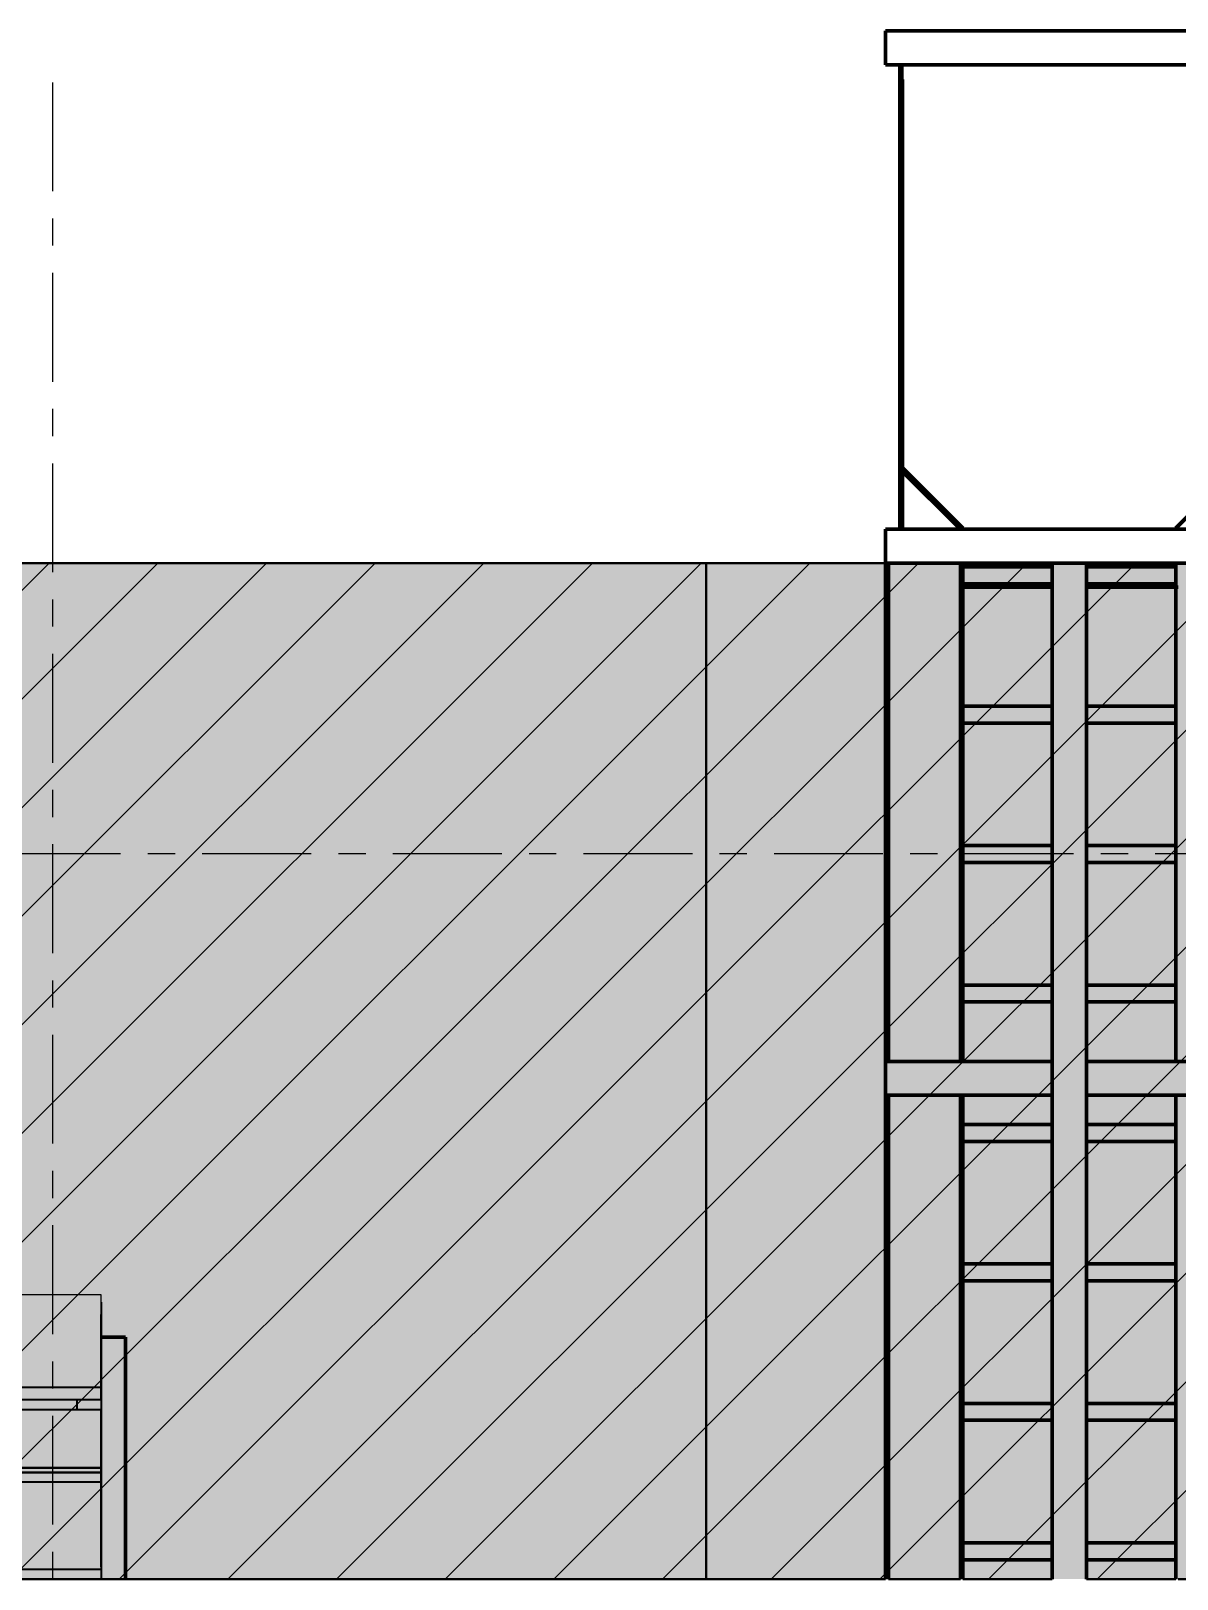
# Model space of a CAD drawing. Header units: millimetres. Extents: x -25371 to 2282244, y -90657 to 147824.
# Drawn here: x 1711994 to 1714361, y 2027 to 5227 of the extents above; entities that cross this region are included whole.
import ezdxf
from ezdxf.enums import TextEntityAlignment as Align

# ---------------------------------------------------------------- set-up
doc = ezdxf.new("R2010")
doc.units = ezdxf.units.MM
doc.set_wipeout_variables(frame=1)
doc.linetypes.add('CENTER', pattern=[50.8, 31.75, -6.35, 6.35, -6.35])
doc.linetypes.add('TA_GL_000.90000', pattern=[2.475, 0.9, -0.225, 0.225, -0.225, 0.9])
for name, color, linetype in [('000 - 0_SYM_DWG_GRIDLINE_MAIN_COLOR_251', 7, 'Continuous'), ('000 - 0_SYM_DWG_SLOPE-SYM_TEXT_COLOR_3', 7, 'Continuous'), ('000 - CONCRETE_COL_HATCH_', 7, 'Continuous'), ('000 - GRID', 7, 'CENTER')]:
    doc.layers.add(name, color=color, linetype=linetype)
for name, color, linetype, lineweight in [('A-DETL', 7, 'Continuous', 70), ('A-GENM', 7, 'Continuous', 35), ('A-GLAZ-CURT', 7, 'Continuous', 35), ('S-BEAM', 7, 'Continuous', 35)]:
    doc.layers.add(name, color=color, linetype=linetype, lineweight=lineweight)
doc.styles.add('Arial', font='arial.ttf', dxfattribs={"height": 300})
doc.styles.add('TA', font='', dxfattribs={"height": 4.5})
doc.styles.get('TA').set_extended_font_data('Cordia New')

# ---------------------------------------------------------------- blocks, each defined once
blk = doc.blocks.new('*U2261')
at = {"layer": '000 - 0_SYM_DWG_GRIDLINE_MAIN_COLOR_251', "color": 7, "linetype": 'ByBlock', "ltscale": 5}
blk.add_line((20, 0), (-529.286, 0), dxfattribs=at)
at = {"color": 7, "style": 'TA', "flags": 1}
blk.add_attdef('LOCATION', (6, -6), '', height=4.5, rotation=270, dxfattribs=at)
blk = doc.blocks.new('*U459')
at = {"layer": '000 - 0_SYM_DWG_GRIDLINE_MAIN_COLOR_251', "color": 7, "linetype": 'ByBlock', "ltscale": 5}
blk.add_line((20, 0), (-181.5, 0), dxfattribs=at)
at = {"layer": '000 - 0_SYM_DWG_GRIDLINE_MAIN_COLOR_251', "color": 7}
blk.add_point((-161.5, 0), dxfattribs=at)
at = {"color": 7, "style": 'TA', "flags": 1}
blk.add_attdef('LOCATION', (6, -6), '', height=4.5, rotation=270, dxfattribs=at)
at = {"layer": '000 - 0_SYM_DWG_SLOPE-SYM_TEXT_COLOR_3', "color": 7, "style": 'Arial'}
blk.add_attdef('GRID-HEAD', text='', height=4, rotation=90, dxfattribs=at).set_placement((40, 0), align=Align.MIDDLE_CENTER)
blk = doc.blocks.new('C-1-VS01_REV00_20260615-141331_ELEVATION_2_DIMS')
at = {"layer": '000 - GRID', "color": 7, "linetype": 'TA_GL_000.90000', "xscale": 50.00000000000004, "yscale": 50.00000000000004, "zscale": 50.00000000000004}
for name, p, rotation in [('*U459', (3300, 100625), 270), ('*U2261', (-9960, 108700), 180), ('*U2261', (-9960, 108100), 180)]:
    blk.add_blockref(name, p, dxfattribs=dict(at, rotation=rotation))
blk = doc.blocks.new('DPA_GM-Cage Ladder - H4800 with Protection Ring-5065257-VS01 - ELEVATION 2')
at = {"layer": 'A-DETL', "color": 7}
for p, q in [((-3796.6, 109800), (-3796.6, 109730)), ((-3796.6, 109800), (-3036.6, 109800)), ((-3791.4, 109800), (-3764.1, 109800)), ((-3761.6, 109800), (-3766.6, 109800)), ((-3036.6, 109730), (-3796.6, 109730)), ((-3764.1, 109730), (-3791.4, 109730)), ((-3766.6, 109700), (-3766.6, 109730.5)), ((-3766.6, 109700), (-3766.6, 109730)), ((-3766.6, 108895), (-3766.6, 109700)), ((-3766.6, 108770), (-3766.6, 109700)), ((-3761.6, 108897.1), (-3761.6, 109700)), ((-3761.6, 109700), (-3761.6, 108897.1)), ((-3636.6, 108772.1), (-3761.6, 108897.1)), ((-3071.6, 108897.1), (-3196.6, 108772.1)), ((-3766.6, 108895), (-3641.6, 108770)), ((-3761.6, 108770), (-3761.6, 108890)), ((-3796.6, 108770), (-3796.6, 108700)), ((-3796.6, 108770), (-3036.6, 108770)), ((-3791.4, 108770), (-3641.6, 108770)), ((-3766.6, 108770), (-3641.6, 108770)), ((-3636.6, 108770), (-3636.6, 108772.1)), ((-3196.6, 108772.1), (-3196.6, 108770)), ((-3036.6, 108700), (-3796.6, 108700)), ((-3796.6, 108700), (-3796.6, 106600)), ((-3796.6, 108700), (-3794.9, 108700)), ((-3794.9, 108700), (-3789.9, 108700)), ((-3791.6, 108700), (-3789.9, 108700)), ((-3641.6, 108700), (-3791.4, 108700)), ((-3789.9, 108700), (-3789.9, 107670)), ((-3789.9, 107670), (-3789.9, 108700)), ((-3641.6, 108700), (-3766.6, 108700)), ((-3641.6, 108700), (-3689.1, 108700)), ((-3641.6, 108700), (-3641.6, 108650)), ((-3641.6, 108700), (-3641.6, 108650)), ((-3641.6, 108700), (-3636.6, 108700)), ((-3641.6, 108700), (-3641.6, 107670)), ((-3636.6, 108650), (-3636.6, 108700)), ((-3636.6, 108650), (-3636.6, 108700)), ((-3636.6, 108700), (-3196.6, 108700)), ((-3636.6, 108700), (-3636.6, 108650)), ((-3636.6, 107670), (-3636.6, 108700)), ((-3452.1, 108692.5), (-3636.6, 108692.5)), ((-3636.6, 108675), (-3636.6, 108691.9)), ((-3636.6, 108658.1), (-3636.6, 108675)), ((-3452.1, 108700), (-3381.1, 108700)), ((-3452.1, 106600), (-3452.1, 108700)), ((-3196.6, 108692.5), (-3381.2, 108692.5)), ((-3381.1, 108700), (-3381.1, 106600)), ((-3196.6, 108700), (-3196.6, 108650)), ((-3196.6, 108700), (-3196.6, 108650)), ((-3196.6, 108650), (-3196.6, 108700)), ((-3196.6, 108700), (-3191.6, 108700)), ((-3196.6, 108700), (-3196.6, 107670)), ((-3196.6, 108691.9), (-3196.6, 108675)), ((-3196.6, 108675), (-3196.6, 108658.1)), ((-3641.6, 108650), (-3636.6, 108650)), ((-3636.6, 108657.5), (-3452.1, 108657.5)), ((-3452.1, 108650), (-3636.6, 108650)), ((-3381.1, 108657.5), (-3196.6, 108657.5)), ((-3196.6, 108650), (-3381.1, 108650)), ((-3196.6, 108650), (-3191.6, 108650)), ((-3452.1, 108404.3), (-3636.6, 108404.3)), ((-3636.6, 108386.8), (-3636.6, 108403.7)), ((-3636.6, 108369.9), (-3636.6, 108386.8)), ((-3196.6, 108404.3), (-3381.1, 108404.3)), ((-3196.6, 108403.7), (-3196.6, 108386.8)), ((-3196.6, 108386.8), (-3196.6, 108369.9)), ((-3636.6, 108369.3), (-3452.1, 108369.3)), ((-3381.1, 108369.3), (-3196.6, 108369.3)), ((-3452.1, 108116), (-3636.6, 108116)), ((-3636.6, 108098.5), (-3636.6, 108115.4)), ((-3636.6, 108081.6), (-3636.6, 108098.5)), ((-3196.6, 108116), (-3381.1, 108116)), ((-3196.6, 108115.4), (-3196.6, 108098.5)), ((-3196.6, 108098.5), (-3196.6, 108081.6)), ((-3636.6, 108081), (-3452.1, 108081)), ((-3381.1, 108081), (-3196.6, 108081)), ((-3452.1, 107827.8), (-3636.6, 107827.8)), ((-3636.6, 107810.3), (-3636.6, 107827.2)), ((-3636.6, 107793.4), (-3636.6, 107810.3)), ((-3196.6, 107827.8), (-3381.1, 107827.8)), ((-3196.6, 107827.2), (-3196.6, 107810.3)), ((-3196.6, 107810.3), (-3196.6, 107793.4)), ((-3636.6, 107792.8), (-3452.1, 107792.8)), ((-3381.1, 107792.8), (-3196.6, 107792.8)), ((-3796.6, 107670), (-3796.6, 107600)), ((-3793, 107670), (-3452.2, 107670)), ((-3790.8, 107670), (-3641.6, 107670)), ((-3766.6, 107670), (-3641.6, 107670)), ((-3381, 107670), (-3040.2, 107670)), ((-3452.2, 107600), (-3793, 107600)), ((-3641.6, 107600), (-3790.8, 107600)), ((-3789.9, 107600), (-3789.9, 106600)), ((-3789.9, 106600), (-3789.9, 107600)), ((-3641.6, 107600), (-3766.6, 107600)), ((-3641.6, 107600), (-3641.6, 106600)), ((-3636.6, 106600), (-3636.6, 107600)), ((-3040.2, 107600), (-3381, 107600)), ((-3196.6, 107600), (-3196.6, 106600)), ((-3452.1, 107539.6), (-3636.6, 107539.6)), ((-3636.6, 107522.1), (-3636.6, 107539)), ((-3636.6, 107505.2), (-3636.6, 107522.1)), ((-3196.6, 107539.6), (-3381.1, 107539.6)), ((-3196.6, 107539), (-3196.6, 107522.1)), ((-3196.6, 107522.1), (-3196.6, 107505.2)), ((-3636.6, 107504.6), (-3452.1, 107504.6)), ((-3381.1, 107504.6), (-3196.6, 107504.6)), ((-3452.1, 107251.3), (-3636.6, 107251.3)), ((-3636.6, 107233.8), (-3636.6, 107250.7)), ((-3636.6, 107216.9), (-3636.6, 107233.8)), ((-3196.6, 107251.3), (-3381.1, 107251.3)), ((-3196.6, 107250.7), (-3196.6, 107233.8)), ((-3196.6, 107233.8), (-3196.6, 107216.9)), ((-3636.6, 107216.3), (-3452.1, 107216.3)), ((-3381.1, 107216.3), (-3196.6, 107216.3)), ((-3452.1, 106963.1), (-3636.6, 106963.1)), ((-3636.6, 106945.6), (-3636.6, 106962.5)), ((-3636.6, 106928.7), (-3636.6, 106945.6)), ((-3196.6, 106963.1), (-3381.1, 106963.1)), ((-3196.6, 106962.5), (-3196.6, 106945.6)), ((-3196.6, 106945.6), (-3196.6, 106928.7)), ((-3636.6, 106928.1), (-3452.1, 106928.1)), ((-3381.1, 106928.1), (-3196.6, 106928.1)), ((-3452.1, 106674.9), (-3636.6, 106674.9)), ((-3636.6, 106657.4), (-3636.6, 106674.3)), ((-3636.6, 106640.4), (-3636.6, 106657.4)), ((-3196.6, 106674.9), (-3381.1, 106674.9)), ((-3196.6, 106674.3), (-3196.6, 106657.4)), ((-3196.6, 106657.4), (-3196.6, 106640.4)), ((-3636.6, 106639.9), (-3452.1, 106639.9)), ((-3381.1, 106639.9), (-3196.6, 106639.9))]:
    blk.add_line(p, q, dxfattribs=at)
at = {"layer": 'A-GENM', "color": 7}
for p, q in [((-3769.1, 109800), (-3796.6, 109800)), ((-3041.6, 109800), (-3791.6, 109800)), ((-3764.1, 109800), (-3769.1, 109800)), ((-3796.6, 109730), (-3769.1, 109730)), ((-3791.6, 109730), (-3041.6, 109730)), ((-3769.1, 109730), (-3764.1, 109730)), ((-3766.6, 109730.5), (-3766.6, 109700)), ((-3766.6, 109730), (-3766.6, 109700)), ((-3761.6, 109700), (-3761.6, 109730.5)), ((-3761.6, 109730.5), (-3761.6, 109700)), ((-3761.6, 109700), (-3761.6, 109730)), ((-3761.6, 109730), (-3761.6, 109700)), ((-3766.6, 108770), (-3766.6, 109700)), ((-3766.6, 109700), (-3766.6, 108895)), ((-3761.6, 109700), (-3761.6, 108897.1)), ((-3761.6, 108897.1), (-3761.6, 109700)), ((-3761.6, 108897.1), (-3636.6, 108772.1)), ((-3196.6, 108772.1), (-3071.6, 108897.1)), ((-3641.6, 108770), (-3766.6, 108895)), ((-3761.6, 108890), (-3761.6, 108770)), ((-3766.6, 108770), (-3796.6, 108770)), ((-3041.6, 108770), (-3791.6, 108770)), ((-3641.6, 108770), (-3766.6, 108770)), ((-3761.6, 108770), (-3766.6, 108770)), ((-3646.6, 108770), (-3761.6, 108770)), ((-3641.6, 108770), (-3646.6, 108770)), ((-3636.6, 108772.1), (-3636.6, 108770)), ((-3196.6, 108770), (-3196.6, 108772.1)), ((-3794.9, 108700), (-3796.6, 108700)), ((-3796.3, 108700), (-3766.6, 108700)), ((-3789.9, 108700), (-3794.9, 108700)), ((-3794.9, 107670), (-3794.9, 108700)), ((-3794.9, 106600), (-3794.9, 108700)), ((-3791.6, 108700), (-3061, 108700)), ((-3789.9, 108700), (-3791.6, 108700)), ((-3766.6, 108700), (-3641.6, 108700)), ((-3766.6, 108700), (-3761.6, 108700)), ((-3761.6, 108700), (-3646.6, 108700)), ((-3689.1, 108700), (-3641.6, 108700)), ((-3646.6, 108700), (-3641.6, 108700)), ((-3641.6, 108650), (-3641.6, 108700)), ((-3641.6, 107670), (-3641.6, 108700)), ((-3636.6, 108700), (-3636.6, 108650)), ((-3196.6, 108700), (-3636.6, 108700)), ((-3636.6, 107670), (-3636.6, 108700)), ((-3636.6, 108691.9), (-3636.6, 108675)), ((-3636.6, 108675), (-3636.6, 108658.1)), ((-3381.6, 108700), (-3451.6, 108700)), ((-3196.6, 108650), (-3196.6, 108700)), ((-3196.6, 108700), (-3196.6, 107670)), ((-3196.6, 108675), (-3196.6, 108691.9)), ((-3196.6, 108658.1), (-3196.6, 108675)), ((-3636.6, 108403.7), (-3636.6, 108386.8)), ((-3636.6, 108386.8), (-3636.6, 108369.9)), ((-3196.6, 108386.8), (-3196.6, 108403.7)), ((-3196.6, 108369.9), (-3196.6, 108386.8)), ((-3636.6, 108115.4), (-3636.6, 108098.5)), ((-3636.6, 108098.5), (-3636.6, 108081.6)), ((-3196.6, 108098.5), (-3196.6, 108115.4)), ((-3196.6, 108081.6), (-3196.6, 108098.5)), ((-3636.6, 107827.2), (-3636.6, 107810.3)), ((-3636.6, 107810.3), (-3636.6, 107793.4)), ((-3196.6, 107810.3), (-3196.6, 107827.2)), ((-3196.6, 107793.4), (-3196.6, 107810.3)), ((-3766.6, 107670), (-3791.2, 107670)), ((-3452.2, 107670), (-3789.9, 107670)), ((-3641.6, 107670), (-3766.6, 107670)), ((-3761.6, 107670), (-3766.6, 107670)), ((-3646.6, 107670), (-3761.6, 107670)), ((-3641.6, 107670), (-3646.6, 107670)), ((-3061, 107670), (-3381, 107670)), ((-3794.9, 106600), (-3794.9, 107600)), ((-3791.2, 107600), (-3766.6, 107600)), ((-3789.9, 107600), (-3452.2, 107600)), ((-3766.6, 107600), (-3641.6, 107600)), ((-3766.6, 107600), (-3761.6, 107600)), ((-3761.6, 107600), (-3646.6, 107600)), ((-3646.6, 107600), (-3641.6, 107600)), ((-3641.6, 106600), (-3641.6, 107600)), ((-3636.6, 106600), (-3636.6, 107600)), ((-3381, 107600), (-3061, 107600)), ((-3196.6, 107600), (-3196.6, 106600)), ((-3636.6, 107539), (-3636.6, 107522.1)), ((-3636.6, 107522.1), (-3636.6, 107505.2)), ((-3196.6, 107522.1), (-3196.6, 107539)), ((-3196.6, 107505.2), (-3196.6, 107522.1)), ((-3636.6, 107250.7), (-3636.6, 107233.8)), ((-3636.6, 107233.8), (-3636.6, 107216.9)), ((-3196.6, 107233.8), (-3196.6, 107250.7)), ((-3196.6, 107216.9), (-3196.6, 107233.8)), ((-3636.6, 106962.5), (-3636.6, 106945.6)), ((-3636.6, 106945.6), (-3636.6, 106928.7)), ((-3196.6, 106945.6), (-3196.6, 106962.5)), ((-3196.6, 106928.7), (-3196.6, 106945.6)), ((-3636.6, 106674.3), (-3636.6, 106657.4)), ((-3636.6, 106657.4), (-3636.6, 106640.4)), ((-3196.6, 106657.4), (-3196.6, 106674.3)), ((-3196.6, 106640.4), (-3196.6, 106657.4))]:
    blk.add_line(p, q, dxfattribs=at)
blk = doc.blocks.new('System Panel - DPA-AR_Facade_Solid Panel 150mm-5546760-VS01 - ELEVATION 2')
at = {"layer": 'A-GLAZ-CURT', "color": 7}
for p, q in [((-4166.6, 108700), (-5666.6, 108700)), ((-5666.6, 108700), (-5666.6, 107172)), ((-5666.6, 107183.5), (-5666.6, 108700)), ((-5666.6, 108700), (-4166.6, 108700)), ((-4166.6, 106600), (-4166.6, 108700)), ((-4166.6, 108700), (-4166.6, 106600)), ((-5666.6, 106600), (-4166.6, 106600)), ((-4166.6, 106600), (-5666.6, 106600))]:
    blk.add_line(p, q, dxfattribs=at)
blk = doc.blocks.new('System Panel - DPA-AR_Facade_Solid Panel 150mm-V109-VS01 - ELEVATION 2')
at = {"layer": 'A-GLAZ-CURT', "color": 7}
for p, q in [((-3641.6, 108700), (-4166.6, 108700)), ((-4166.6, 108700), (-4166.6, 106600)), ((-4166.6, 106600), (-4166.6, 108700)), ((-4166.6, 108700), (-3789.1, 108700)), ((-3739.1, 108700), (-3641.6, 108700)), ((-3196.6, 108700), (-3636.6, 108700)), ((-3636.6, 108700), (-3196.6, 108700)), ((-2666.6, 108700), (-3191.6, 108700)), ((-3191.6, 108700), (-3094.1, 108700)), ((-3044.1, 108700), (-2666.6, 108700)), ((-2666.6, 106600), (-2666.6, 108700)), ((-2666.6, 108700), (-2666.6, 106600)), ((-4166.6, 106600), (-3796.5, 106600)), ((-3796.5, 106600), (-4166.6, 106600)), ((-3789.9, 106600), (-3641.6, 106600)), ((-3641.6, 106600), (-3789.9, 106600)), ((-3636.6, 106600), (-3452.1, 106600)), ((-3452.1, 106600), (-3636.6, 106600)), ((-3381.1, 106600), (-3196.6, 106600)), ((-3196.6, 106600), (-3381.1, 106600)), ((-3191.6, 106600), (-3043.2, 106600)), ((-3043.2, 106600), (-3191.6, 106600)), ((-3036.6, 106600), (-2666.6, 106600)), ((-2666.6, 106600), (-3036.6, 106600))]:
    blk.add_line(p, q, dxfattribs=at)
blk = doc.blocks.new('DPA_CP_Entrance Canopy Lower - Depth 4200-5686556-VS01 - ELEVATION 2')
at = {"layer": 'A-GLAZ-CURT', "color": 7}
for p, q in [((-6016.6, 106996), (-6016.6, 107172)), ((-5416.6, 107172), (-5416.6, 106996)), ((-6016.6, 107147), (-6016.6, 106971.1)), ((-5416.6, 106971.1), (-5416.6, 107147)), ((-6016.6, 106896), (-6016.6, 107069.3)), ((-5416.6, 107069.9), (-5416.6, 106896)), ((-6016.6, 106971.1), (-6016.6, 106996)), ((-5416.6, 106996), (-6016.6, 106996)), ((-5416.6, 106996), (-5416.6, 106971.1)), ((-6016.6, 106971.1), (-5688.2, 106971.1)), ((-6016.6, 106830), (-6016.6, 106950)), ((-6016.6, 106950), (-6016.6, 106800)), ((-6016.6, 106800), (-6016.6, 106950)), ((-6016.6, 106950), (-6016.6, 106945)), ((-5416.6, 106950), (-6016.6, 106950)), ((-5416.6, 106950), (-6016.6, 106950)), ((-5745.2, 106950), (-6016.6, 106950)), ((-5745.2, 106950), (-6016.6, 106950)), ((-6016.6, 106945), (-6016.6, 106795)), ((-6016.6, 106795), (-6016.6, 106945)), ((-6016.6, 106945), (-6016.6, 106835)), ((-5966.6, 106971.1), (-5966.6, 106950)), ((-5735.5, 106950), (-5736.8, 106950)), ((-5735.5, 106950), (-5736.8, 106950)), ((-5732.2, 106950), (-5734, 106950)), ((-5732.2, 106950), (-5734, 106950)), ((-5722.8, 106950), (-5726.2, 106950)), ((-5722.8, 106950), (-5726.2, 106950)), ((-5711.8, 106950), (-5716.3, 106950)), ((-5711.8, 106950), (-5716.3, 106950)), ((-5699.2, 106950), (-5704.7, 106950)), ((-5699.2, 106950), (-5704.7, 106950)), ((-5685.3, 106950), (-5691.9, 106950)), ((-5685.3, 106950), (-5691.9, 106950)), ((-5685.3, 106971.1), (-5684, 106971.1)), ((-5670.1, 106950), (-5678.1, 106950)), ((-5670.1, 106950), (-5678.1, 106950)), ((-5654.7, 106950), (-5663.8, 106950)), ((-5654.7, 106950), (-5663.8, 106950)), ((-5640.4, 106950), (-5648.7, 106950)), ((-5640.4, 106950), (-5648.7, 106950)), ((-5626.6, 106950), (-5633.2, 106950)), ((-5626.6, 106950), (-5633.2, 106950)), ((-5630.3, 106971.1), (-5416.6, 106971.1)), ((-5613.8, 106950), (-5619.3, 106950)), ((-5613.8, 106950), (-5619.3, 106950)), ((-5602.2, 106950), (-5606.7, 106950)), ((-5602.2, 106950), (-5606.7, 106950)), ((-5592.4, 106950), (-5595.6, 106950)), ((-5592.4, 106950), (-5595.6, 106950)), ((-5584.6, 106950), (-5586.3, 106950)), ((-5584.6, 106950), (-5586.3, 106950)), ((-5581.7, 106950), (-5582.9, 106950)), ((-5581.7, 106950), (-5582.9, 106950)), ((-5416.6, 106950), (-5573.2, 106950)), ((-5416.6, 106950), (-5573.2, 106950)), ((-5466.6, 106950), (-5466.6, 106971.1)), ((-5416.6, 106945), (-5416.6, 106950)), ((-5416.6, 106950), (-5416.6, 106800)), ((-5416.6, 106800), (-5416.6, 106950)), ((-5416.6, 106950), (-5416.6, 106830)), ((-5416.6, 106835), (-5416.6, 106945)), ((-5416.6, 106945), (-5416.6, 106795)), ((-5416.6, 106795), (-5416.6, 106945)), ((-6016.6, 106745), (-6016.6, 106896)), ((-5416.6, 106896), (-5416.6, 106745)), ((-6016.6, 106835), (-6016.6, 106815)), ((-6016.6, 106820), (-6016.6, 106830)), ((-5416.6, 106830), (-6016.6, 106830)), ((-6016.6, 106830), (-5416.6, 106830)), ((-6016.6, 106800), (-6016.6, 106820)), ((-5416.6, 106820), (-6016.6, 106820)), ((-6016.6, 106820), (-5416.6, 106820)), ((-5416.6, 106815), (-5416.6, 106835)), ((-5416.6, 106830), (-5416.6, 106820)), ((-5416.6, 106820), (-5416.6, 106800)), ((-6016.6, 106815), (-6016.6, 106625)), ((-6016.6, 106620), (-6016.6, 106800)), ((-5416.6, 106800), (-6016.6, 106800)), ((-5416.6, 106800), (-6016.6, 106800)), ((-5416.6, 106625), (-5416.6, 106815)), ((-5416.6, 106800), (-5416.6, 106620)), ((-6016.6, 106600), (-6016.6, 106620)), ((-5416.6, 106620), (-6016.6, 106620)), ((-5416.6, 106620), (-6016.6, 106620)), ((-5666.6, 106600), (-6016.6, 106600)), ((-5416.6, 106600), (-6016.6, 106600)), ((-5416.6, 106600), (-5466.6, 106600)), ((-5416.6, 106620), (-5416.6, 106600))]:
    blk.add_line(p, q, dxfattribs=at)
blk = doc.blocks.new('C-1-VS01_REV00_20260615-150421_ELEVATION_2_EX')
at = {"layer": 'A-DETL', "color": 7}
blk.add_line((3450, 107100), (3450, 106600), dxfattribs=at)
at = {"layer": 'A-GENM', "color": 7}
blk.add_blockref('DPA_GM-Cage Ladder - H4800 with Protection Ring-5065257-VS01 - ELEVATION 2', (8816.6, 0), dxfattribs=at)
at = {"layer": 'A-GLAZ-CURT', "color": 7}
blk.add_blockref('System Panel - DPA-AR_Facade_Solid Panel 150mm-V109-VS01 - ELEVATION 2', (8816.6, 0), dxfattribs=at)
at = {"color": 7}
blk.add_wipeout([(-6200, 106600), (3400, 106600), (3400, 107187.3), (-6200, 107187.3)], dxfattribs=at)
at = {"layer": '000 - CONCRETE_COL_HATCH_'}
h = blk.add_hatch(dxfattribs=at)
h.set_pattern_fill('ANSI31')
h.set_pattern_definition([(45, (80572133.62, -5124064.46), (-112.2532015, 112.2532015), [])])
h.paths.add_polyline_path([(11999.5, 106600), (-6200, 106600), (-6200, 108700), (11999.5, 108700)])
h = blk.add_hatch(dxfattribs=at)
h.set_pattern_fill('AR-CONC', scale=0.05)
h.set_pattern_definition([(50, (80572133.62, -5124064.46), (455.4616725, -39.8477138), [47.625, -523.875]), (355, (80572133.6, -5124064.46), (-88.1085536, 477.642113), [38.1, -419.1014604]), (100.4514447, (80572171.58, -5124067.8), (367.3531177, 437.7943798), [40.475022, -445.2256115]), (46.1842, (80572133.6, -5123937.46), (677.6976022, -105.10582), [71.4375, -785.8125]), (96.6355576, (80572190.1, -5123946.2), (593.510335, 618.5653115), [60.712558, -667.8390204]), (351.1841512, (80572133.6, -5123937.46), (593.510335, 618.5653115), [57.1499177, -628.64933]), (21, (80572197.12, -5123969.2), (379.0359782, -255.6629955), [47.625, -523.875]), (326, (80572197.1, -5123969.2), (154.505071, 460.4699153), [38.1, -419.1]), (71.451445, (80572228.7, -5123990.5), (533.5410482, 204.8069222), [40.475022, -445.224844]), (37.5, (80572133.62, -5124064.46), (7.72150813, 211.38759718), [0, -414.02, 0, -425.45, 0, -420.6875]), (7.5, (80572133.62, -5124064.46), (167.0491563, 250.45143705), [0, -242.57, 0, -404.495, 0, -160.3375]), (327.5, (80571992.02, -5124064.46), (338.9764879, -14.32185998), [0, -158.75, 0, -495.3, 0, -657.225]), (317.5, (80571928.52, -5124064.46), (370.3229535, 63.5662276), [0, -206.375, 0, -328.93, 0, -466.725])])
h.paths.add_polyline_path([(11999.5, 106600), (-6200, 106600), (-6200, 108700), (11999.5, 108700)])
at = {"layer": 'S-BEAM', "lineweight": 9}
h = blk.add_hatch(dxfattribs=at)
h.set_pattern_fill('FP_33', style=0, pattern_type=2)
h.set_pattern_definition([(0, (-86941.39, 0), (812.8, 203.2), [33.528, -576.072, 33.528, -576.072, -3251.2]), (0, (-86941.39, 0), (812.8, 203.2), [-1219.2, 33.528, -1185.672, 33.528, -576.072, -1422.4]), (0, (-86941.39, 0), (812.8, 203.2), [-3048, 33.528, -372.872, 33.528, -982.472]), (120, (-86636.59, 101.6), (-582.37636, 602.30545), [33.528, -576.072, 33.528, -3827.272]), (120, (-86636.59, 101.6), (-582.37636, 602.30545), [-643.128, -576.072, 33.528, -1185.672, -2032]), (120, (-86636.59, 101.6), (-582.37636, 602.30545), [-2438.4, 33.528, -576.072, 33.528, -1388.872]), (120, (-86636.59, 101.6), (-582.37636, 602.30545), [-3081.528, -372.872, 33.528, -982.472]), (240, (-86534.99, 508), (-230.42364, -805.50545), [33.528, -576.072, 33.528, -576.072, -3251.2]), (240, (-86534.99, 508), (-230.42364, -805.50545), [-1219.2, 33.528, -1185.672, 33.528, -576.072, -1422.4]), (240, (-86534.99, 508), (-230.42364, -805.50545), [-3048, 33.528, -372.872, 33.528, -982.472])])
h.paths.add_polyline_path([(3449.5, 106600), (3450, 106600), (3450, 107100), (3400, 107100), (3400, 106600), (3416.2, 106600)])
h.paths.add_polyline_path([(-1650, 106950), (-250, 106950), (-250, 106971.1), (-1650, 106971.1)])
h.paths.add_polyline_path([(-150, 106950), (1250, 106950), (1250, 106971.1), (-150, 106971.1)])
h.paths.add_polyline_path([(1350, 106950), (2750, 106950), (2750, 106971.1), (1350, 106971.1)])
h.paths.add_polyline_path([(2850, 106950), (3071.3, 106950), (3071.4, 106952.3), (3074.1, 106952.6), (3073.8, 106953.2), (3070.6, 106953.2), (3078.5, 106961.6), (3082.3, 106962.6), (3104.5, 106967.4), (3109.1, 106968.5), (3117.9, 106971.1), (2850, 106971.1)])
h.paths.add_polyline_path([(3081, 106950), (3082.1, 106951.8), (3082.8, 106951.5), (3083.2, 106950.6), (3083.7, 106950), (3084, 106951), (3083.7, 106952.2), (3085.5, 106952.8), (3085.5, 106952.9), (3080.6, 106952.1), (3081, 106950)])
h.paths.add_polyline_path([(3091.5, 106950), (3093.1, 106950.9), (3093.9, 106951.8), (3093.1, 106952.9), (3087.2, 106952.3), (3088.2, 106950), (3090.5, 106951.7), (3091.5, 106951.1), (3091.2, 106950)])
h.paths.add_polyline_path([(3101.3, 106950), (3104.5, 106950.5), (3104.5, 106951.9), (3106, 106952.3), (3106.2, 106952.9), (3098.9, 106952), (3099.8, 106952.3), (3101.3, 106951.1), (3100.3, 106950)])
h.paths.add_polyline_path([(3111.8, 106950), (3117.4, 106950.1), (3117.4, 106951.7), (3118.2, 106952.3), (3117.4, 106952.9), (3111.8, 106952.4), (3111.8, 106950)])
h.paths.add_polyline_path([(-1750, 106950), (-1750, 106971.1), (-3150, 106971.1), (-3150, 106950), (-2003.6, 106950)])
h.paths.add_polyline_path([(3221.5, 106950), (3223.2, 106951.1), (3225.7, 106951.3), (3227.4, 106950), (3226.4, 106952.9), (3222.4, 106952.3), (3221.5, 106950)])
h.paths.add_polyline_path([(3110.9, 106950), (3111.4, 106950), (3109.9, 106952.4)])
h.paths.add_polyline_path([(3268.6, 106950), (3350, 106950), (3350, 106971.1), (3191.4, 106970.5), (3192.6, 106969.7), (3204.5, 106968.6), (3223.6, 106964.4), (3239.1, 106960.3), (3242.5, 106953.2), (3240.9, 106952.1), (3241, 106951.8), (3244.2, 106952.4), (3244.2, 106950)])
h.paths.add_polyline_path([(3124.7, 106950), (3130.5, 106951.1), (3129.1, 106952.9), (3124.5, 106952.1), (3124.6, 106950)])
h.paths.add_polyline_path([(3138.5, 106950), (3146.6, 106950.6), (3146.4, 106952.9), (3138.2, 106952.4), (3138.4, 106950)])
h.paths.add_polyline_path([(3132.4, 106950), (3132.4, 106952.2), (3132.3, 106951.1), (3132.4, 106950)])
h.paths.add_polyline_path([(3153.1, 106950), (3161.6, 106950), (3160.7, 106952.9), (3153.8, 106952.4)])
h.paths.add_polyline_path([(3167.9, 106950), (3176.3, 106950.7), (3177, 106952.9), (3167.5, 106952.4)])
h.paths.add_polyline_path([(-6150, 106950), (-4750, 106950), (-4750, 106971.1), (-6150, 106971.1)])
h.paths.add_polyline_path([(-3250, 106950), (-3250, 106971.1), (-4650, 106971.1), (-4650, 106950), (-3595.2, 106950)])
h.paths.add_polyline_path([(3234.2, 106950), (3234.2, 106951.1), (3234.1, 106952.2), (3233.6, 106952.9), (3231.4, 106952.3), (3231.4, 106950), (3231, 106951.1), (3233.7, 106951.6), (3234.1, 106950)])
h.paths.add_polyline_path([(3190, 106950), (3190, 106950), (3190.2, 106952.8), (3184.9, 106952.3), (3184.1, 106950), (3184.9, 106950)])
h.paths.add_polyline_path([(3202.8, 106950), (3202.8, 106950), (3203, 106952.4), (3198.8, 106952.3), (3197.3, 106950), (3198.8, 106950)])
h.paths.add_polyline_path([(3203.2, 106950), (3203.7, 106950), (3204.8, 106952.4)])
h.paths.add_polyline_path([(3213.4, 106950), (3213.4, 106951.1), (3215, 106952.3), (3215.5, 106952.9), (3208.7, 106952.3), (3209, 106951.5), (3211.4, 106952.3), (3210.2, 106950), (3211.4, 106950)])
h.paths.add_polyline_path([(3217.3, 106950), (3217.4, 106950), (3217.1, 106950.3)])
h.paths.add_polyline_path([(3182.3, 106950), (3182.3, 106951.1), (3182.3, 106952.3), (3181.7, 106951.3)])
h.paths.add_polyline_path([(3097.3, 106950), (3097.6, 106951.1), (3096.9, 106952.4)])
h.paths.add_polyline_path([(3219.3, 106951.3), (3218.9, 106952.3), (3218.9, 106951.9)])
h.paths.add_polyline_path([(3239.6, 106951.4), (3240.5, 106952.4), (3239.7, 106953.2), (3237.1, 106952.2), (3238.4, 106951.8), (3239.7, 106951.5)])
h.paths.add_polyline_path([(3075.1, 106951.5), (3075.9, 106951.9), (3077.4, 106952.4), (3076.7, 106952.8), (3074.4, 106951.7), (3075, 106951.5)])
at = {"color": 7}
blk.add_lwpolyline([(-6200, 106600), (3400, 106600), (3400, 107187.3), (-6200, 107187.3)], close=True, dxfattribs=at)
at = {"layer": 'A-DETL', "color": 7}
blk.add_line((3400, 107100), (3450, 107100), dxfattribs=at)
at = {"layer": 'A-GLAZ-CURT', "color": 7}
for name in ['System Panel - DPA-AR_Facade_Solid Panel 150mm-5546760-VS01 - ELEVATION 2', 'DPA_CP_Entrance Canopy Lower - Depth 4200-5686556-VS01 - ELEVATION 2']:
    blk.add_blockref(name, (8816.6, 0), dxfattribs=at)

msp = doc.modelspace()

# ---------------------------------------------------------------- block references
at = {"color": 7}
msp.add_blockref('C-1-VS01_REV00_20260615-150421_ELEVATION_2_EX', (1708738.911, -104572.744), dxfattribs=at)

# ---------------------------------------------------------------- next in the draw order: block references
msp.add_blockref('C-1-VS01_REV00_20260615-141331_ELEVATION_2_DIMS', (1708738.911, -104572.744), dxfattribs=at)

doc.saveas('drawing.dxf')
